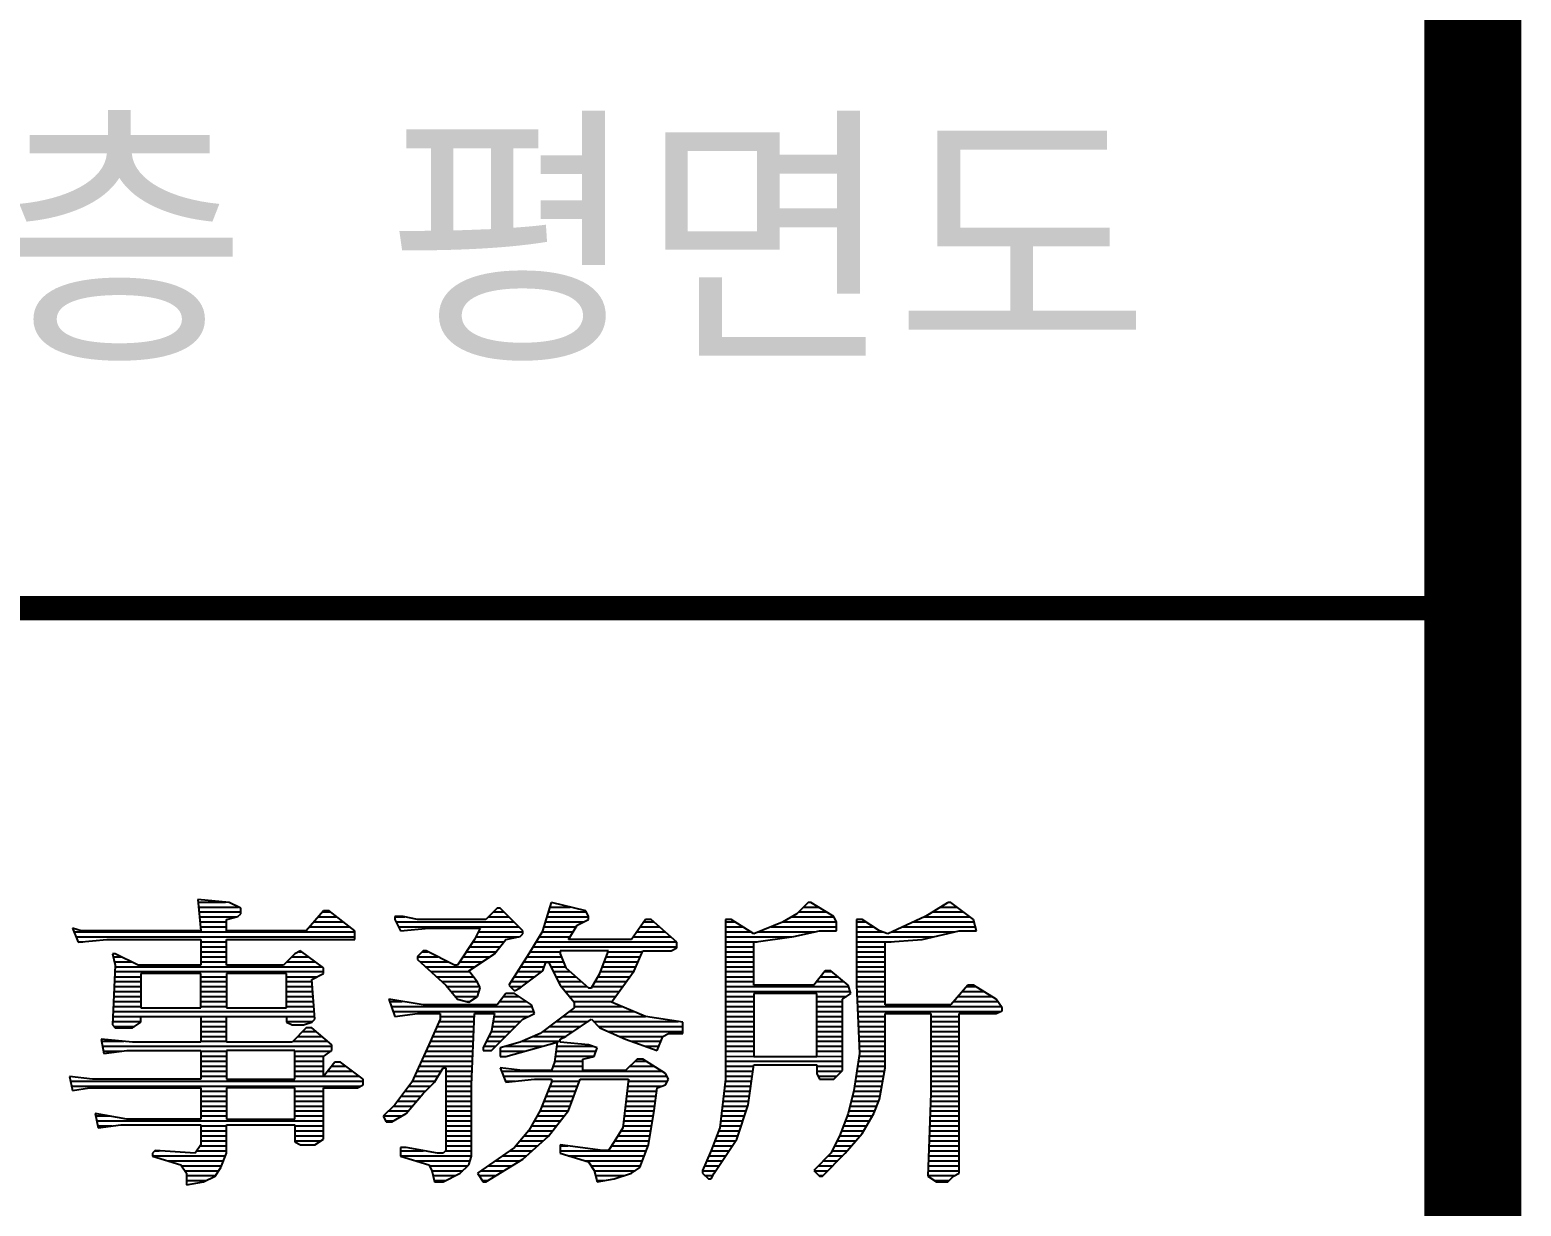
# Model space of a CAD drawing. Header units: millimetres. Extents: x 189000 to 252000, y 0 to 44550.
# Drawn here: x 248451 to 250763, y 8161 to 9985 of the extents above; entities that cross this region are included whole.
import ezdxf
from ezdxf.enums import TextEntityAlignment as Align

# ---------------------------------------------------------------- set-up
doc = ezdxf.new("R2010")
doc.units = ezdxf.units.MM
doc.header["$LTSCALE"] = 100
for name, color, linetype in [('FOR', 4, 'Continuous'), ('TEXT', 3, 'Continuous'), ('새로운 블럭$0$FOR', 4, 'Continuous')]:
    doc.layers.add(name, color=color, linetype=linetype)
doc.styles.add('맑은고딕', font='')
doc.styles.get('맑은고딕').set_extended_font_data('Malgun Gothic')

# ---------------------------------------------------------------- blocks, each defined once
blk = doc.blocks.new('A$C0DB842BB')
at = {"layer": 'FOR', "color": 7, "const_width": 150}
blk.add_lwpolyline([(61688.1, 43249.5), (2187.4, 43249.5), (2187.4, 1749.9), (61688.1, 1749.9)], close=True, dxfattribs=at)
at = {"layer": 'FOR', "color": 7, "const_width": 37.5}
blk.add_lwpolyline([(56963.1, 9088.4), (61687.9, 9088.4)], dxfattribs=at)
at = {"layer": '새로운 블럭$0$FOR', "color": 7}
for p, q in [((59759.9, 8632.3), (59711.3, 8636.7)), ((59711.3, 8636.7), (59715.7, 8588.1)), ((59711.7, 8632.8), (59754.2, 8632.8)), ((59777.6, 8623.5), (59759.9, 8632.3)), ((60246.3, 8588.1), (60259.5, 8632.3)), ((60312.6, 8619.1), (60259.5, 8632.3)), ((60657.4, 8632.3), (60639.7, 8614.6)), ((60639.7, 8614.6), (60657.4, 8632.3)), ((60661.8, 8632.3), (60657.4, 8632.3)), ((60697.2, 8610.2), (60661.8, 8632.3)), ((60838.7, 8610.2), (60874, 8632.3)), ((60878.5, 8632.3), (60874, 8632.3)), ((60913.8, 8605.8), (60878.5, 8632.3)), ((59712.4, 8625.1), (59774.3, 8625.1)), ((59713.1, 8617.4), (59777.6, 8617.4)), ((59713.8, 8609.7), (59771.1, 8609.7)), ((59755.5, 8605.8), (59773.2, 8610.2)), ((59755.5, 8588.1), (59755.5, 8605.8)), ((59773.2, 8610.2), (59777.6, 8614.6)), ((59777.6, 8614.6), (59777.6, 8623.5)), ((59905.8, 8619.1), (59879.3, 8588.1)), ((59897.8, 8609.7), (59926.7, 8609.7)), ((59904.4, 8617.4), (59916.8, 8617.4)), ((59914.7, 8619.1), (59905.8, 8619.1)), ((59954.5, 8588.1), (59914.7, 8619.1)), ((60016.4, 8610.2), (60016.4, 8605.8)), ((60029.6, 8610.2), (60016.4, 8610.2)), ((60016.4, 8609.7), (60032.2, 8609.7)), ((60016.4, 8605.8), (60025.2, 8588.1)), ((60051.7, 8605.8), (60029.6, 8610.2)), ((60157.8, 8605.8), (60051.7, 8605.8)), ((60175.5, 8623.5), (60157.8, 8605.8)), ((60161.7, 8609.7), (60193.7, 8609.7)), ((60169.4, 8617.4), (60186, 8617.4)), ((60179.9, 8623.5), (60175.5, 8623.5)), ((60215.3, 8588.1), (60179.9, 8623.5)), ((60252.7, 8609.7), (60317, 8609.7)), ((60255, 8617.4), (60313.4, 8617.4)), ((60257.4, 8625.1), (60288.3, 8625.1)), ((60299.3, 8596.9), (60317, 8605.8)), ((60317, 8610.2), (60312.6, 8619.1)), ((60317, 8605.8), (60317, 8610.2)), ((60405.4, 8605.8), (60383.3, 8574.8)), ((60414.3, 8605.8), (60405.4, 8605.8)), ((60454, 8570.4), (60414.3, 8605.8)), ((60529.2, 8605.8), (60529.2, 8482)), ((60538, 8605.8), (60529.2, 8605.8)), ((60573.4, 8583.7), (60538, 8605.8)), ((60639.7, 8614.6), (60617.6, 8601.4)), ((60631.5, 8609.7), (60697.5, 8609.7)), ((60642.5, 8617.4), (60685.7, 8617.4)), ((60650.2, 8625.1), (60673.4, 8625.1)), ((60701.6, 8601.4), (60697.2, 8610.2)), ((60732.6, 8605.8), (60732.6, 8504.1)), ((60741.4, 8605.8), (60732.6, 8605.8)), ((60767.9, 8588.1), (60741.4, 8605.8)), ((60838.7, 8610.2), (60781.2, 8583.7)), ((60837.6, 8609.7), (60908.6, 8609.7)), ((60850.2, 8617.4), (60898.3, 8617.4)), ((60862.5, 8625.1), (60888.1, 8625.1)), ((60918.3, 8588.1), (60913.8, 8605.8)), ((59516.8, 8592.5), (59525.6, 8570.4)), ((59530, 8588.1), (59516.8, 8592.5)), ((59519.2, 8586.6), (59954.5, 8586.6)), ((59561, 8588.1), (59530, 8588.1)), ((59715.7, 8588.1), (59561, 8588.1)), ((59714.5, 8602), (59755.5, 8602)), ((59715.2, 8594.3), (59755.5, 8594.3)), ((59879.3, 8588.1), (59755.5, 8588.1)), ((59884.6, 8594.3), (59946.5, 8594.3)), ((59891.2, 8602), (59936.6, 8602)), ((59954.5, 8579.3), (59954.5, 8588.1)), ((60018.3, 8602), (60201.4, 8602)), ((60022.1, 8594.3), (60209.1, 8594.3)), ((60025.2, 8588.1), (60069.4, 8592.5)), ((60069.4, 8592.5), (60149, 8592.5)), ((60149, 8592.5), (60140.1, 8574.8)), ((60146, 8586.6), (60215.3, 8586.6)), ((60210.9, 8579.3), (60215.3, 8583.7)), ((60215.3, 8583.7), (60215.3, 8588.1)), ((60246.3, 8588.1), (60224.1, 8552.7)), ((60245.3, 8586.6), (60293.1, 8586.6)), ((60248.1, 8594.3), (60297.7, 8594.3)), ((60250.4, 8602), (60309.4, 8602)), ((60286, 8574.8), (60299.3, 8596.9)), ((60391.7, 8586.6), (60435.9, 8586.6)), ((60397.2, 8594.3), (60427.2, 8594.3)), ((60402.7, 8602), (60418.5, 8602)), ((60529.2, 8602), (60544.1, 8602)), ((60529.2, 8594.3), (60556.5, 8594.3)), ((60529.2, 8586.6), (60568.8, 8586.6)), ((60617.6, 8601.4), (60573.4, 8583.7)), ((60580.6, 8586.6), (60668.1, 8586.6)), ((60599.9, 8594.3), (60701.6, 8594.3)), ((60618.6, 8602), (60701.3, 8602)), ((60635.3, 8579.3), (60675.1, 8588.1)), ((60675.1, 8588.1), (60701.6, 8588.1)), ((60701.6, 8592.5), (60701.6, 8601.4)), ((60701.6, 8588.1), (60701.6, 8592.5)), ((60732.6, 8602), (60747.1, 8602)), ((60732.6, 8594.3), (60758.7, 8594.3)), ((60732.6, 8586.6), (60772.6, 8586.6)), ((60781.2, 8583.7), (60767.9, 8588.1)), ((60787.4, 8586.6), (60885, 8586.6)), ((60804.1, 8594.3), (60916.7, 8594.3)), ((60820.9, 8602), (60914.8, 8602)), ((60834.3, 8574.8), (60891.7, 8588.1)), ((60891.7, 8588.1), (60918.3, 8588.1)), ((59522.2, 8578.8), (59954.5, 8578.8)), ((59525.3, 8571.1), (59532.7, 8571.1)), ((59525.6, 8570.4), (59569.8, 8574.8)), ((59569.8, 8574.8), (59715.7, 8574.8)), ((59715.7, 8574.8), (59715.7, 8535.1)), ((59715.7, 8571.1), (59755.5, 8571.1)), ((59715.7, 8563.4), (59755.5, 8563.4)), ((59755.5, 8574.8), (59852.8, 8574.8)), ((59755.5, 8535.1), (59755.5, 8574.8)), ((59852.8, 8574.8), (59954.5, 8574.8)), ((59870.5, 8557.2), (59861.6, 8552.7)), ((59905.8, 8530.6), (59870.5, 8557.2)), ((59954.5, 8574.8), (59954.5, 8579.3)), ((60060.6, 8557.2), (60051.7, 8548.3)), ((60065, 8557.2), (60060.6, 8557.2)), ((60109.2, 8535.1), (60065, 8557.2)), ((60140.1, 8574.8), (60113.6, 8535.1)), ((60132.5, 8563.4), (60179.6, 8563.4)), ((60137.7, 8571.1), (60185.8, 8571.1)), ((60142.1, 8578.8), (60208.8, 8578.8)), ((60171.1, 8552.7), (60188.8, 8574.8)), ((60188.8, 8574.8), (60210.9, 8579.3)), ((60230.8, 8563.4), (60454, 8563.4)), ((60235.6, 8571.1), (60453.2, 8571.1)), ((60240.5, 8578.8), (60288.4, 8578.8)), ((60347.9, 8557.2), (60272.8, 8557.2)), ((60272.8, 8557.2), (60272.8, 8552.7)), ((60383.3, 8574.8), (60286, 8574.8)), ((60334.7, 8521.8), (60347.9, 8557.2)), ((60386.2, 8578.8), (60444.6, 8578.8)), ((60387.7, 8526.2), (60401, 8557.2)), ((60401, 8557.2), (60445.2, 8557.2)), ((60445.2, 8557.2), (60454, 8561.6)), ((60454, 8561.6), (60454, 8570.4)), ((60529.2, 8578.8), (60632.4, 8578.8)), ((60529.2, 8571.1), (60578.4, 8571.1)), ((60529.2, 8563.4), (60573.4, 8563.4)), ((60573.4, 8570.4), (60635.3, 8579.3)), ((60573.4, 8504.1), (60573.4, 8570.4)), ((60732.6, 8578.8), (60851.6, 8578.8)), ((60732.6, 8571.1), (60786, 8571.1)), ((60732.6, 8563.4), (60776.8, 8563.4)), ((60776.8, 8570.4), (60834.3, 8574.8)), ((60776.8, 8473.2), (60776.8, 8570.4)), ((59578.7, 8552.7), (59583.1, 8535.1)), ((59583.1, 8552.7), (59578.7, 8552.7)), ((59583.1, 8535.1), (59578.7, 8442.2)), ((59579.8, 8548), (59592.6, 8548)), ((59581.8, 8540.3), (59608, 8540.3)), ((59618.5, 8535.1), (59583.1, 8552.7)), ((59715.7, 8535.1), (59618.5, 8535.1)), ((59715.7, 8555.7), (59755.5, 8555.7)), ((59715.7, 8548), (59755.5, 8548)), ((59715.7, 8540.3), (59755.5, 8540.3)), ((59843.9, 8535.1), (59755.5, 8535.1)), ((59861.6, 8552.7), (59843.9, 8535.1)), ((59849.2, 8540.3), (59893, 8540.3)), ((59856.9, 8548), (59882.7, 8548)), ((59867.6, 8555.7), (59872.4, 8555.7)), ((60051.4, 8548), (60083.3, 8548)), ((60051.7, 8548.3), (60051.7, 8543.9)), ((60051.7, 8543.9), (60095.9, 8504.1)), ((60055.7, 8540.3), (60098.7, 8540.3)), ((60059.1, 8555.7), (60067.9, 8555.7)), ((60113.6, 8535.1), (60109.2, 8535.1)), ((60117.1, 8540.3), (60152.4, 8540.3)), ((60122.2, 8548), (60164, 8548)), ((60127.4, 8555.7), (60173.5, 8555.7)), ((60131.3, 8526.2), (60171.1, 8552.7)), ((60224.1, 8552.7), (60193.2, 8504.1)), ((60216.2, 8540.3), (60277.8, 8540.3)), ((60221.1, 8548), (60274.7, 8548)), ((60226, 8555.7), (60272.8, 8555.7)), ((60246.3, 8526.2), (60250.7, 8539.5)), ((60250.7, 8539.5), (60255.1, 8539.5)), ((60255.1, 8539.5), (60272.8, 8504.1)), ((60272.8, 8552.7), (60281.6, 8530.6)), ((60341.6, 8540.3), (60393.8, 8540.3)), ((60344.5, 8548), (60397.1, 8548)), ((60347.4, 8555.7), (60400.4, 8555.7)), ((60529.2, 8555.7), (60573.4, 8555.7)), ((60529.2, 8548), (60573.4, 8548)), ((60529.2, 8540.3), (60573.4, 8540.3)), ((60732.6, 8555.7), (60776.8, 8555.7)), ((60732.6, 8548), (60776.8, 8548)), ((60732.6, 8540.3), (60776.8, 8540.3)), ((59582.2, 8517.1), (59622.9, 8517.1)), ((59582.6, 8524.9), (59905.8, 8524.9)), ((59583, 8532.6), (59903.2, 8532.6)), ((59715.7, 8521.8), (59622.9, 8521.8)), ((59622.9, 8521.8), (59622.9, 8468.7)), ((59715.7, 8468.7), (59715.7, 8521.8)), ((59715.7, 8517.1), (59755.5, 8517.1)), ((59848.4, 8521.8), (59755.5, 8521.8)), ((59755.5, 8521.8), (59755.5, 8468.7)), ((59848.4, 8468.7), (59848.4, 8521.8)), ((59848.4, 8517.1), (59896.5, 8517.1)), ((59888.1, 8512.9), (59905.8, 8521.8)), ((59892.6, 8451.1), (59888.1, 8512.9)), ((59905.8, 8521.8), (59905.8, 8530.6)), ((60064.3, 8532.6), (60140.8, 8532.6)), ((60072.9, 8524.9), (60132.3, 8524.9)), ((60081.4, 8517.1), (60138.1, 8517.1)), ((60144.6, 8508.5), (60131.3, 8526.2)), ((60201.5, 8517.1), (60234.2, 8517.1)), ((60206.4, 8524.9), (60244.4, 8524.9)), ((60210.9, 8499.7), (60246.3, 8526.2)), ((60211.3, 8532.6), (60248.4, 8532.6)), ((60258.5, 8532.6), (60280.8, 8532.6)), ((60262.4, 8524.9), (60288.2, 8524.9)), ((60266.3, 8517.1), (60297, 8517.1)), ((60281.6, 8530.6), (60317, 8499.7)), ((60321.4, 8499.7), (60334.7, 8521.8)), ((60331.9, 8517.1), (60381.1, 8517.1)), ((60335.8, 8524.9), (60386.7, 8524.9)), ((60338.7, 8532.6), (60390.5, 8532.6)), ((60352.4, 8477.6), (60387.7, 8526.2)), ((60529.2, 8532.6), (60573.4, 8532.6)), ((60529.2, 8524.9), (60573.4, 8524.9)), ((60529.2, 8517.1), (60573.4, 8517.1)), ((60683.9, 8526.2), (60666.3, 8504.1)), ((60676.7, 8517.1), (60703.7, 8517.1)), ((60682.9, 8524.9), (60694.4, 8524.9)), ((60692.8, 8526.2), (60683.9, 8526.2)), ((60719.3, 8504.1), (60692.8, 8526.2)), ((60732.6, 8532.6), (60776.8, 8532.6)), ((60732.6, 8524.9), (60776.8, 8524.9)), ((60732.6, 8517.1), (60776.8, 8517.1)), ((59581.1, 8494), (59622.9, 8494)), ((59581.5, 8501.7), (59622.9, 8501.7)), ((59581.9, 8509.4), (59622.9, 8509.4)), ((59715.7, 8509.4), (59755.5, 8509.4)), ((59715.7, 8501.7), (59755.5, 8501.7)), ((59715.7, 8494), (59755.5, 8494)), ((59848.4, 8509.4), (59888.4, 8509.4)), ((59848.4, 8501.7), (59888.9, 8501.7)), ((59848.4, 8494), (59889.5, 8494)), ((60090, 8509.4), (60143.9, 8509.4)), ((60095.9, 8504.1), (60113.6, 8482)), ((60097.8, 8501.7), (60148, 8501.7)), ((60104, 8494), (60147.1, 8494)), ((60149, 8499.7), (60144.6, 8508.5)), ((60144.6, 8486.4), (60149, 8499.7)), ((60188.8, 8490.8), (60175.5, 8473.2)), ((60202, 8490.8), (60188.8, 8490.8)), ((60193.2, 8504.1), (60202, 8495.3)), ((60195.6, 8501.7), (60213.6, 8501.7)), ((60196.6, 8509.4), (60223.9, 8509.4)), ((60202, 8495.3), (60210.9, 8499.7)), ((60228.6, 8473.2), (60202, 8490.8)), ((60270.1, 8509.4), (60305.9, 8509.4)), ((60272.8, 8504.1), (60294.9, 8477.6)), ((60274.8, 8501.7), (60314.7, 8501.7)), ((60281.2, 8494), (60364.3, 8494)), ((60317, 8499.7), (60321.4, 8499.7)), ((60322.6, 8501.7), (60369.9, 8501.7)), ((60327.3, 8509.4), (60375.5, 8509.4)), ((60529.2, 8509.4), (60573.4, 8509.4)), ((60529.2, 8501.7), (60720.1, 8501.7)), ((60529.2, 8494), (60722.7, 8494)), ((60666.3, 8504.1), (60573.4, 8504.1)), ((60670.7, 8490.8), (60573.4, 8490.8)), ((60573.4, 8490.8), (60573.4, 8393.6)), ((60670.5, 8509.4), (60712.9, 8509.4)), ((60670.7, 8393.6), (60670.7, 8490.8)), ((60710.5, 8482), (60723.7, 8490.8)), ((60723.7, 8490.8), (60719.3, 8504.1)), ((60732.6, 8509.4), (60776.8, 8509.4)), ((60732.6, 8504.1), (60737, 8398)), ((60732.7, 8501.7), (60776.8, 8501.7)), ((60733, 8494), (60776.8, 8494)), ((60905, 8504.1), (60878.5, 8473.2)), ((60896.3, 8494), (60930, 8494)), ((60903, 8501.7), (60917.7, 8501.7)), ((60913.8, 8504.1), (60905, 8504.1)), ((60949.2, 8482), (60913.8, 8504.1)), ((59580, 8470.9), (59622.9, 8470.9)), ((59580.4, 8478.6), (59622.9, 8478.6)), ((59580.8, 8486.3), (59622.9, 8486.3)), ((59622.9, 8468.7), (59715.7, 8468.7)), ((59715.7, 8486.3), (59755.5, 8486.3)), ((59715.7, 8478.6), (59755.5, 8478.6)), ((59715.7, 8470.9), (59755.5, 8470.9)), ((59755.5, 8468.7), (59848.4, 8468.7)), ((59848.4, 8486.3), (59890, 8486.3)), ((59848.4, 8478.6), (59890.6, 8478.6)), ((59848.4, 8470.9), (59891.1, 8470.9)), ((60007.5, 8482), (60016.4, 8455.5)), ((60060.6, 8473.2), (60007.5, 8482)), ((60008.7, 8478.6), (60028, 8478.6)), ((60011.2, 8470.9), (60229.3, 8470.9)), ((60175.5, 8473.2), (60060.6, 8473.2)), ((60110.2, 8486.3), (60144.4, 8486.3)), ((60113.6, 8482), (60131.3, 8477.6)), ((60127.3, 8478.6), (60132.8, 8478.6)), ((60131.3, 8477.6), (60144.6, 8486.4)), ((60179.6, 8478.6), (60220.4, 8478.6)), ((60185.4, 8486.3), (60208.9, 8486.3)), ((60233, 8459.9), (60228.6, 8473.2)), ((60294.9, 8468.7), (60241.8, 8428.9)), ((60287.6, 8486.3), (60358.7, 8486.3)), ((60294.1, 8478.6), (60353.1, 8478.6)), ((60294.9, 8477.6), (60294.9, 8468.7)), ((60294.9, 8470.9), (60368.5, 8470.9)), ((60405.4, 8455.5), (60352.4, 8477.6)), ((60529.2, 8486.3), (60573.4, 8486.3)), ((60529.2, 8482), (60529.2, 8358.2)), ((60529.2, 8478.6), (60573.4, 8478.6)), ((60529.2, 8470.9), (60573.4, 8470.9)), ((60670.7, 8486.3), (60716.9, 8486.3)), ((60670.7, 8478.6), (60710.5, 8478.6)), ((60670.7, 8470.9), (60710.5, 8470.9)), ((60710.5, 8371.5), (60710.5, 8482)), ((60733.3, 8486.3), (60776.8, 8486.3)), ((60733.6, 8478.6), (60776.8, 8478.6)), ((60734, 8470.9), (60956.6, 8470.9)), ((60878.5, 8473.2), (60776.8, 8473.2)), ((60883.1, 8478.6), (60951.5, 8478.6)), ((60889.7, 8486.3), (60942.3, 8486.3)), ((60958.1, 8468.7), (60949.2, 8482)), ((60949.2, 8459.9), (60958.1, 8464.3)), ((60958.1, 8464.3), (60958.1, 8468.7)), ((59578.7, 8442.2), (59583.1, 8437.8)), ((59578.9, 8447.7), (59622.9, 8447.7)), ((59579.3, 8455.4), (59622.9, 8455.5)), ((59579.7, 8463.2), (59891.7, 8463.2)), ((59609.6, 8437.8), (59622.9, 8446.6)), ((59622.9, 8455.5), (59715.7, 8455.5)), ((59622.9, 8446.6), (59622.9, 8455.5)), ((59715.7, 8455.5), (59755.5, 8455.5)), ((59715.7, 8455.5), (59715.7, 8415.7)), ((59715.7, 8447.7), (59755.5, 8447.7)), ((59755.5, 8455.5), (59848.4, 8455.5)), ((59755.5, 8415.7), (59755.5, 8455.5)), ((59848.4, 8455.5), (59892.2, 8455.4)), ((59848.4, 8455.5), (59848.4, 8446.6)), ((59848.4, 8447.7), (59889.2, 8447.7)), ((59848.4, 8446.6), (59857.2, 8442.2)), ((59857.2, 8442.2), (59874.9, 8442.2)), ((59874.9, 8442.2), (59888.1, 8446.6)), ((59888.1, 8446.6), (59892.6, 8451.1)), ((60013.8, 8463.2), (60231.9, 8463.2)), ((60016.4, 8455.5), (60051.7, 8459.9)), ((60051.7, 8459.9), (60087.1, 8459.9)), ((60087.1, 8451.1), (60069.4, 8411.3)), ((60085.6, 8447.7), (60139.7, 8447.7)), ((60087.1, 8459.9), (60087.1, 8451.1)), ((60087.1, 8455.4), (60140, 8455.4)), ((60135.7, 8349.4), (60140.1, 8459.9)), ((60140.1, 8459.9), (60171.1, 8459.9)), ((60171.1, 8459.9), (60166.7, 8433.4)), ((60166.7, 8402.4), (60215.3, 8451.1)), ((60169.1, 8447.7), (60212, 8447.7)), ((60170.4, 8455.4), (60224.1, 8455.4)), ((60215.3, 8451.1), (60233, 8459.9)), ((60266.9, 8447.7), (60316.4, 8447.7)), ((60277.2, 8455.4), (60405.5, 8455.4)), ((60281.6, 8424.5), (60321.4, 8451.1)), ((60287.4, 8463.2), (60387, 8463.2)), ((60321.4, 8451.1), (60334.7, 8437.8)), ((60324.7, 8447.7), (60455.8, 8447.7)), ((60462.9, 8446.6), (60405.4, 8455.5)), ((60462.9, 8428.9), (60462.9, 8446.6)), ((60529.2, 8463.2), (60573.4, 8463.2)), ((60529.2, 8455.4), (60573.4, 8455.4)), ((60529.2, 8447.7), (60573.4, 8447.7)), ((60670.7, 8463.2), (60710.5, 8463.2)), ((60670.7, 8455.4), (60710.5, 8455.4)), ((60670.7, 8447.7), (60710.5, 8447.7)), ((60734.3, 8463.2), (60955.7, 8463.2)), ((60734.6, 8455.4), (60776.8, 8455.4)), ((60734.9, 8447.7), (60776.8, 8447.7)), ((60776.8, 8459.9), (60847.5, 8459.9)), ((60776.8, 8375.9), (60776.8, 8459.9)), ((60847.5, 8459.9), (60847.5, 8336.1)), ((60847.5, 8455.4), (60891.7, 8455.4)), ((60847.5, 8447.7), (60891.7, 8447.7)), ((60891.7, 8459.9), (60949.2, 8459.9)), ((60891.7, 8336.1), (60891.7, 8459.9)), ((59561, 8420.1), (59565.4, 8398)), ((59609.6, 8415.7), (59561, 8420.1)), ((59580.9, 8440), (59613, 8440)), ((59583.1, 8437.8), (59609.6, 8437.8)), ((59715.7, 8440), (59755.5, 8440)), ((59715.7, 8432.3), (59755.5, 8432.3)), ((59715.7, 8424.6), (59755.5, 8424.6)), ((59879.3, 8437.8), (59857.2, 8415.7)), ((59866.1, 8424.6), (59903.5, 8424.6)), ((59873.8, 8432.3), (59894.5, 8432.3)), ((59888.1, 8437.8), (59879.3, 8437.8)), ((59919.1, 8411.3), (59888.1, 8437.8)), ((60075.3, 8424.6), (60138.7, 8424.6)), ((60078.8, 8432.3), (60139, 8432.3)), ((60082.2, 8440), (60139.3, 8440)), ((60166.7, 8433.4), (60153.4, 8406.8)), ((60162.3, 8424.6), (60188.8, 8424.6)), ((60166.1, 8432.3), (60196.6, 8432.3)), ((60167.8, 8440), (60204.3, 8440)), ((60241.8, 8428.9), (60210.9, 8415.7)), ((60231.7, 8424.6), (60281.7, 8424.6)), ((60246.3, 8432.3), (60293.3, 8432.3)), ((60256.6, 8440), (60304.9, 8440)), ((60272.8, 8420.1), (60281.6, 8424.5)), ((60272.8, 8415.7), (60272.8, 8420.1)), ((60332.4, 8440), (60462.9, 8440)), ((60334.7, 8437.8), (60374.5, 8420.1)), ((60347, 8432.3), (60462.9, 8432.3)), ((60364.4, 8424.6), (60432, 8424.6)), ((60374.5, 8420.1), (60423.1, 8402.4)), ((60423.1, 8402.4), (60431.9, 8424.5)), ((60431.9, 8424.5), (60440.8, 8428.9)), ((60440.8, 8428.9), (60462.9, 8428.9)), ((60529.2, 8440), (60573.4, 8440)), ((60529.2, 8432.3), (60573.4, 8432.3)), ((60529.2, 8424.6), (60573.4, 8424.6)), ((60670.7, 8440), (60710.5, 8440)), ((60670.7, 8432.3), (60710.5, 8432.3)), ((60670.7, 8424.6), (60710.5, 8424.6)), ((60735.2, 8440), (60776.8, 8440)), ((60735.6, 8432.3), (60776.8, 8432.3)), ((60735.9, 8424.6), (60776.8, 8424.6)), ((60847.5, 8440), (60891.7, 8440)), ((60847.5, 8432.3), (60891.7, 8432.3)), ((60847.5, 8424.6), (60891.7, 8424.6)), ((59561.6, 8416.9), (59596.5, 8416.9)), ((59563.2, 8409.2), (59919.1, 8409.2)), ((59564.7, 8401.4), (59593, 8401.4)), ((59565.4, 8398), (59600.8, 8402.4)), ((59600.8, 8402.4), (59715.7, 8402.4)), ((59715.7, 8415.7), (59609.6, 8415.7)), ((59715.7, 8416.9), (59755.5, 8416.9)), ((59715.7, 8402.4), (59715.7, 8358.2)), ((59715.7, 8401.4), (59755.5, 8401.4)), ((59857.2, 8415.7), (59755.5, 8415.7)), ((59861.6, 8402.4), (59755.5, 8402.4)), ((59755.5, 8402.4), (59755.5, 8358.2)), ((59858.4, 8416.9), (59912.5, 8416.9)), ((59861.6, 8358.2), (59861.6, 8402.4)), ((59861.6, 8401.4), (59917.6, 8401.4)), ((59905.8, 8393.6), (59919.1, 8402.4)), ((59919.1, 8402.4), (59919.1, 8411.3)), ((60069.4, 8411.3), (60042.9, 8353.8)), ((60064.9, 8401.4), (60137.8, 8401.4)), ((60068.4, 8409.2), (60138.1, 8409.2)), ((60071.9, 8416.9), (60138.4, 8416.9)), ((60153.4, 8406.8), (60153.4, 8402.4)), ((60153.4, 8402.4), (60157.8, 8402.4)), ((60154.6, 8409.2), (60173.4, 8409.2)), ((60157.8, 8402.4), (60166.7, 8402.4)), ((60158.4, 8416.9), (60181.1, 8416.9)), ((60210.9, 8415.7), (60179.9, 8406.8)), ((60179.9, 8406.8), (60179.9, 8393.6)), ((60179.9, 8401.4), (60217.1, 8401.4)), ((60188.1, 8409.2), (60244.9, 8409.2)), ((60188.8, 8393.6), (60268.4, 8415.7)), ((60213.7, 8416.9), (60272.8, 8416.9)), ((60268.4, 8415.7), (60263.9, 8384.7)), ((60266.3, 8401.4), (60328.5, 8401.4)), ((60267.4, 8409.2), (60323.3, 8409.2)), ((60317, 8411.3), (60272.8, 8415.7)), ((60330.3, 8406.8), (60317, 8411.3)), ((60325.8, 8393.6), (60330.3, 8406.8)), ((60383.3, 8416.9), (60428.9, 8416.9)), ((60404.5, 8409.2), (60425.8, 8409.2)), ((60529.2, 8416.9), (60573.4, 8416.9)), ((60529.2, 8409.2), (60573.4, 8409.2)), ((60529.2, 8401.4), (60573.4, 8401.4)), ((60670.7, 8416.9), (60710.5, 8416.9)), ((60670.7, 8409.2), (60710.5, 8409.2)), ((60670.7, 8401.4), (60710.5, 8401.4)), ((60737, 8398), (60728.2, 8340.5)), ((60736.2, 8416.9), (60776.8, 8416.9)), ((60736.5, 8409.2), (60776.8, 8409.2)), ((60736.9, 8401.4), (60776.8, 8401.4)), ((60847.5, 8416.9), (60891.7, 8416.9)), ((60847.5, 8409.2), (60891.7, 8409.2)), ((60847.5, 8401.4), (60891.7, 8401.4)), ((59715.7, 8393.7), (59755.5, 8393.7)), ((59715.7, 8386), (59755.5, 8386)), ((59715.7, 8378.3), (59755.5, 8378.3)), ((59861.6, 8393.7), (59905.8, 8393.7)), ((59861.6, 8386), (59905.8, 8386)), ((59861.6, 8378.3), (59905.8, 8378.3)), ((59905.8, 8362.6), (59905.8, 8393.6)), ((59923.5, 8384.7), (59905.8, 8362.6)), ((59918.4, 8378.3), (59940.9, 8378.3)), ((59932.4, 8384.7), (59923.5, 8384.7)), ((59967.7, 8358.2), (59932.4, 8384.7)), ((60054.2, 8378.3), (60136.9, 8378.3)), ((60057.8, 8386), (60137.2, 8386)), ((60061.3, 8393.7), (60137.5, 8393.7)), ((60078.2, 8353.8), (60091.5, 8375.9)), ((60091.5, 8375.9), (60095.9, 8375.9)), ((60095.9, 8375.9), (60095.9, 8247.7)), ((60179.9, 8393.6), (60188.8, 8393.6)), ((60179.9, 8375.9), (60188.8, 8353.8)), ((60215.3, 8371.5), (60179.9, 8375.9)), ((60259.5, 8371.5), (60215.3, 8371.5)), ((60263.9, 8384.7), (60259.5, 8371.5)), ((60261.8, 8378.3), (60308.1, 8378.3)), ((60264.1, 8386), (60308.1, 8386)), ((60265.2, 8393.7), (60325.9, 8393.9)), ((60308.1, 8389.2), (60325.8, 8393.6)), ((60308.1, 8371.5), (60308.1, 8389.2)), ((60374.5, 8371.5), (60308.1, 8371.5)), ((60392.1, 8389.2), (60374.5, 8371.5)), ((60381.3, 8378.3), (60418.3, 8378.3)), ((60389, 8386), (60406, 8386)), ((60401, 8389.2), (60392.1, 8389.2)), ((60436.4, 8367), (60401, 8389.2)), ((60529.2, 8393.7), (60573.4, 8393.6)), ((60529.2, 8386), (60710.5, 8386)), ((60529.2, 8378.3), (60573.1, 8378.3)), ((60564.6, 8318.4), (60573.4, 8380.3)), ((60573.4, 8393.6), (60670.7, 8393.6)), ((60573.4, 8380.3), (60670.7, 8380.3)), ((60670.7, 8393.6), (60710.5, 8393.7)), ((60670.7, 8380.3), (60670.7, 8367)), ((60670.7, 8378.3), (60710.5, 8378.3)), ((60697.2, 8358.2), (60710.5, 8371.5)), ((60734, 8378.3), (60776.8, 8378.3)), ((60735.2, 8386), (60776.8, 8386)), ((60736.3, 8393.7), (60776.8, 8393.7)), ((60767.9, 8327.3), (60776.8, 8375.9)), ((60847.5, 8393.7), (60891.7, 8393.7)), ((60847.5, 8386), (60891.7, 8386)), ((60847.5, 8378.3), (60891.7, 8378.3)), ((59512.3, 8362.6), (59516.8, 8340.5)), ((59547.7, 8358.2), (59512.3, 8362.6)), ((59513.8, 8355.2), (59967.7, 8355.2)), ((59715.7, 8358.2), (59547.7, 8358.2)), ((59715.7, 8370.6), (59755.5, 8370.6)), ((59715.7, 8362.9), (59755.5, 8362.9)), ((59755.5, 8358.2), (59861.6, 8358.2)), ((59861.6, 8370.6), (59905.8, 8370.6)), ((59861.6, 8362.9), (59961.5, 8362.9)), ((59912.2, 8370.6), (59951.2, 8370.6)), ((59958.9, 8344.9), (59967.7, 8349.4)), ((59967.7, 8349.4), (59967.7, 8358.2)), ((60042.9, 8353.8), (60016.4, 8318.4)), ((60043.5, 8355.2), (60079.1, 8355.2)), ((60047.1, 8362.9), (60083.7, 8362.9)), ((60050.6, 8370.6), (60088.3, 8370.6)), ((60060.6, 8336.1), (60078.2, 8353.8)), ((60095.9, 8370.6), (60136.6, 8370.6)), ((60095.9, 8362.9), (60136.3, 8362.9)), ((60095.9, 8355.2), (60136, 8355.2)), ((60135.7, 8238.8), (60135.7, 8349.4)), ((60182.1, 8370.6), (60430.7, 8370.6)), ((60185.1, 8362.9), (60438.4, 8362.9)), ((60188.2, 8355.2), (60202.7, 8355.2)), ((60188.8, 8353.8), (60233, 8358.2)), ((60233, 8358.2), (60259.5, 8358.2)), ((60259.5, 8353.8), (60241.8, 8309.6)), ((60259.5, 8358.2), (60259.5, 8353.8)), ((60259.5, 8355.2), (60302.6, 8355.2)), ((60286, 8309.6), (60303.7, 8358.2)), ((60303.7, 8358.2), (60378.9, 8358.2)), ((60378.9, 8358.2), (60370, 8283)), ((60378.5, 8355.2), (60439.3, 8355.2)), ((60423.1, 8344.9), (60436.4, 8349.4)), ((60440.8, 8358.2), (60436.4, 8367)), ((60436.4, 8349.4), (60440.8, 8358.2)), ((60529.2, 8358.2), (60520.4, 8283)), ((60528.8, 8355.2), (60569.8, 8355.2)), ((60529.2, 8370.6), (60572, 8370.6)), ((60529.2, 8362.9), (60570.9, 8362.9)), ((60670.7, 8370.6), (60709.6, 8370.6)), ((60670.7, 8367), (60675.1, 8358.2)), ((60672.8, 8362.9), (60701.9, 8362.9)), ((60675.1, 8358.2), (60697.2, 8358.2)), ((60730.4, 8355.2), (60773, 8355.2)), ((60731.6, 8362.9), (60774.4, 8362.9)), ((60732.8, 8370.6), (60775.8, 8370.6)), ((60847.5, 8370.6), (60891.7, 8370.6)), ((60847.5, 8362.9), (60891.7, 8362.9)), ((60847.5, 8355.2), (60891.7, 8355.2)), ((59515.4, 8347.5), (59963.9, 8347.5)), ((59516.8, 8340.5), (59543.3, 8344.9)), ((59543.3, 8344.9), (59715.7, 8344.9)), ((59715.7, 8344.9), (59715.7, 8296.3)), ((59715.7, 8339.7), (59755.5, 8339.7)), ((59715.7, 8332), (59755.5, 8332)), ((59861.6, 8344.9), (59755.5, 8344.9)), ((59755.5, 8344.9), (59755.5, 8296.3)), ((59861.6, 8296.3), (59861.6, 8344.9)), ((59861.6, 8339.7), (59905.8, 8339.7)), ((59861.6, 8332), (59905.8, 8332)), ((59905.8, 8344.9), (59958.9, 8344.9)), ((59905.8, 8265.4), (59905.8, 8344.9)), ((60026.6, 8332), (60057.1, 8332)), ((60032.4, 8339.7), (60064.2, 8339.7)), ((60034, 8305.2), (60060.6, 8336.1)), ((60038.1, 8347.5), (60071.9, 8347.5)), ((60095.9, 8347.5), (60135.7, 8347.5)), ((60095.9, 8339.7), (60135.7, 8339.7)), ((60095.9, 8332), (60135.7, 8332)), ((60250.8, 8332), (60294.2, 8332)), ((60253.9, 8339.7), (60297, 8339.7)), ((60257, 8347.5), (60299.8, 8347.5)), ((60375.8, 8332), (60421.5, 8332)), ((60376.7, 8339.7), (60422.4, 8339.7)), ((60377.6, 8347.5), (60430.6, 8347.5)), ((60418.7, 8309.6), (60423.1, 8344.9)), ((60526.1, 8332), (60566.5, 8332)), ((60527, 8339.7), (60567.6, 8339.7)), ((60527.9, 8347.5), (60568.7, 8347.5)), ((60728.2, 8340.5), (60719.3, 8305.2)), ((60726, 8332), (60768.8, 8332)), ((60728, 8339.7), (60770.2, 8339.7)), ((60729.2, 8347.5), (60771.6, 8347.5)), ((60759.1, 8305.2), (60767.9, 8327.3)), ((60847.5, 8336.1), (60843.1, 8207.9)), ((60847.4, 8332), (60891.7, 8332)), ((60847.5, 8347.5), (60891.7, 8347.5)), ((60847.5, 8339.7), (60891.7, 8339.7)), ((60891.7, 8212.3), (60891.7, 8336.1)), ((59552.1, 8305.2), (59556.6, 8283)), ((59600.8, 8296.3), (59552.1, 8305.2)), ((59715.7, 8324.3), (59755.5, 8324.3)), ((59715.7, 8316.6), (59755.5, 8316.6)), ((59715.7, 8308.9), (59755.5, 8308.9)), ((59861.6, 8324.3), (59905.8, 8324.3)), ((59861.6, 8316.6), (59905.8, 8316.6)), ((59861.6, 8308.9), (59905.8, 8308.9)), ((60016.4, 8318.4), (59998.7, 8300.7)), ((60006.8, 8308.9), (60037.2, 8308.9)), ((60011.9, 8291.9), (60034, 8305.2)), ((60014.5, 8316.6), (60043.9, 8316.6)), ((60020.8, 8324.3), (60050.5, 8324.3)), ((60095.9, 8324.3), (60135.7, 8324.3)), ((60095.9, 8316.6), (60135.7, 8316.6)), ((60095.9, 8308.9), (60135.7, 8308.9)), ((60241.8, 8309.6), (60224.1, 8278.6)), ((60241.4, 8308.9), (60285.5, 8308.9)), ((60244.6, 8316.6), (60288.6, 8316.6)), ((60247.7, 8324.3), (60291.4, 8324.3)), ((60255.1, 8269.8), (60286, 8309.6)), ((60373.1, 8308.9), (60418.6, 8308.9)), ((60374, 8316.6), (60419.6, 8316.6)), ((60374.9, 8324.3), (60420.5, 8324.3)), ((60409.8, 8256.5), (60418.7, 8309.6)), ((60523.4, 8308.9), (60561.4, 8308.9)), ((60524.3, 8316.6), (60564, 8316.6)), ((60525.2, 8324.3), (60565.4, 8324.3)), ((60546.9, 8265.4), (60564.6, 8318.4)), ((60719.3, 8305.2), (60706, 8269.8)), ((60720.2, 8308.9), (60760.6, 8308.9)), ((60722.2, 8316.6), (60763.7, 8316.6)), ((60724.1, 8324.3), (60766.8, 8324.3)), ((60741.4, 8274.2), (60759.1, 8305.2)), ((60846.6, 8308.9), (60891.7, 8308.9)), ((60846.9, 8316.6), (60891.7, 8316.6)), ((60847.1, 8324.3), (60891.7, 8324.3)), ((59552.9, 8301.2), (59574, 8301.2)), ((59554.5, 8293.5), (59905.8, 8293.5)), ((59556, 8285.8), (59578.2, 8285.8)), ((59556.6, 8283), (59591.9, 8287.5)), ((59591.9, 8287.5), (59715.7, 8287.5)), ((59715.7, 8296.3), (59600.8, 8296.3)), ((59715.7, 8301.2), (59755.5, 8301.2)), ((59715.7, 8287.5), (59715.7, 8256.5)), ((59715.7, 8285.8), (59755.5, 8285.8)), ((59755.5, 8296.3), (59861.6, 8296.3)), ((59755.5, 8287.5), (59861.6, 8287.5)), ((59755.5, 8243.3), (59755.5, 8287.5)), ((59861.6, 8301.2), (59905.8, 8301.2)), ((59861.6, 8287.5), (59861.6, 8260.9)), ((59861.6, 8285.8), (59905.8, 8285.8)), ((59998.7, 8300.7), (60003.1, 8291.9)), ((59999.1, 8301.2), (60027.4, 8301.2)), ((60002.3, 8293.5), (60014.6, 8293.5)), ((60003.1, 8291.9), (60011.9, 8291.9)), ((60095.9, 8301.2), (60135.7, 8301.2)), ((60095.9, 8293.5), (60135.7, 8293.5)), ((60095.9, 8285.8), (60135.7, 8285.8)), ((60228.2, 8285.8), (60267.5, 8285.8)), ((60232.6, 8293.5), (60273.5, 8293.5)), ((60237, 8301.2), (60279.5, 8301.2)), ((60370, 8283), (60356.8, 8260.9)), ((60370.4, 8285.8), (60414.7, 8285.8)), ((60371.3, 8293.5), (60416, 8293.5)), ((60372.2, 8301.2), (60417.3, 8301.2)), ((60520.4, 8283), (60507.1, 8247.7)), ((60520.7, 8285.8), (60553.7, 8285.8)), ((60521.6, 8293.5), (60556.3, 8293.5)), ((60522.5, 8301.2), (60558.8, 8301.2)), ((60712, 8285.8), (60748, 8285.8)), ((60714.9, 8293.5), (60752.4, 8293.5)), ((60717.8, 8301.2), (60756.8, 8301.2)), ((60845.8, 8285.8), (60891.7, 8285.8)), ((60846.1, 8293.5), (60891.7, 8293.5)), ((60846.3, 8301.2), (60891.7, 8301.2)), ((59715.7, 8256.5), (59706.9, 8243.3)), ((59715.7, 8278), (59755.5, 8278)), ((59715.7, 8270.3), (59755.5, 8270.3)), ((59715.7, 8262.6), (59755.5, 8262.6)), ((59861.6, 8278), (59905.8, 8278)), ((59861.6, 8270.3), (59905.8, 8270.3)), ((59861.6, 8262.6), (59901.7, 8262.6)), ((59861.6, 8260.9), (59870.5, 8256.5)), ((59870.5, 8256.5), (59892.6, 8256.5)), ((59892.6, 8256.5), (59905.8, 8265.4)), ((60095.9, 8278), (60135.7, 8278)), ((60095.9, 8270.3), (60135.7, 8270.3)), ((60095.9, 8262.6), (60135.7, 8262.6)), ((60224.1, 8278.6), (60202, 8252.1)), ((60210.8, 8262.6), (60247, 8262.6)), ((60215.3, 8234.4), (60255.1, 8269.8)), ((60217.2, 8270.3), (60255.5, 8270.3)), ((60223.7, 8278), (60261.5, 8278)), ((60272.8, 8256.5), (60272.8, 8243.3)), ((60339.1, 8247.7), (60272.8, 8256.5)), ((60356.8, 8260.9), (60347.9, 8247.7)), ((60357.8, 8262.6), (60410.8, 8262.6)), ((60362.4, 8270.3), (60412.1, 8270.3)), ((60367, 8278), (60413.4, 8278)), ((60396.6, 8221.2), (60409.8, 8256.5)), ((60511.5, 8212.3), (60546.9, 8265.4)), ((60512.7, 8262.6), (60545.1, 8262.6)), ((60515.6, 8270.3), (60548.5, 8270.3)), ((60518.5, 8278), (60551.1, 8278)), ((60706, 8269.8), (60692.8, 8243.3)), ((60702.5, 8262.6), (60731.5, 8262.6)), ((60706.3, 8270.3), (60738.1, 8270.3)), ((60709.1, 8278), (60743.6, 8278)), ((60714.9, 8243.3), (60741.4, 8274.2)), ((60845, 8262.6), (60891.7, 8262.6)), ((60845.3, 8270.3), (60891.7, 8270.3)), ((60845.5, 8278), (60891.7, 8278)), ((59645, 8247.7), (59640.6, 8243.3)), ((59640.6, 8243.3), (59640.6, 8238.8)), ((59640.6, 8239.5), (59754, 8239.5)), ((59640.6, 8238.8), (59684.8, 8225.6)), ((59644.5, 8247.2), (59651.8, 8247.2)), ((59706.9, 8243.3), (59645, 8247.7)), ((59709.5, 8247.2), (59755.5, 8247.2)), ((59714.6, 8254.9), (59755.5, 8254.9)), ((59746.7, 8221.2), (59755.5, 8243.3)), ((60025.2, 8252.1), (60025.2, 8238.8)), ((60025.2, 8252.1), (60025.2, 8252.1)), ((60034, 8252.1), (60025.2, 8252.1)), ((60025.2, 8247.2), (60061, 8247.2)), ((60025.2, 8239.5), (60135.7, 8239.5)), ((60025.2, 8238.8), (60069.4, 8225.6)), ((60082.7, 8243.3), (60034, 8252.1)), ((60091.5, 8243.3), (60082.7, 8243.3)), ((60095.9, 8247.7), (60091.5, 8243.3)), ((60095.4, 8247.2), (60135.7, 8247.2)), ((60095.9, 8254.9), (60135.7, 8254.9)), ((60131.3, 8225.6), (60135.7, 8238.8)), ((60202, 8252.1), (60144.6, 8212.3)), ((60157.8, 8199), (60215.3, 8234.4)), ((60183.8, 8239.5), (60221, 8239.5)), ((60195, 8247.2), (60229.7, 8247.2)), ((60204.4, 8254.9), (60238.4, 8254.9)), ((60272.8, 8254.9), (60284.9, 8254.9)), ((60272.8, 8247.2), (60406.3, 8247.2)), ((60272.8, 8243.3), (60317, 8230)), ((60285.4, 8239.5), (60403.4, 8239.5)), ((60347.9, 8247.7), (60339.1, 8247.7)), ((60352.8, 8254.9), (60409.2, 8254.9)), ((60507.1, 8247.7), (60493.8, 8216.7)), ((60503.6, 8239.5), (60529.6, 8239.5)), ((60506.9, 8247.2), (60534.8, 8247.2)), ((60509.8, 8254.9), (60539.9, 8254.9)), ((60692.8, 8243.3), (60666.3, 8216.7)), ((60679.5, 8207.9), (60714.9, 8243.3)), ((60689, 8239.5), (60711.1, 8239.5)), ((60694.8, 8247.2), (60718.3, 8247.2)), ((60698.6, 8254.9), (60724.9, 8254.9)), ((60844.2, 8239.5), (60891.7, 8239.5)), ((60844.5, 8247.2), (60891.7, 8247.2)), ((60844.7, 8254.9), (60891.7, 8254.9)), ((59664.1, 8231.8), (59750.9, 8231.8)), ((59684.8, 8225.6), (59693.6, 8212.3)), ((59685.8, 8224.1), (59747.8, 8224.1)), ((59690.9, 8216.3), (59743.5, 8216.3)), ((59693.6, 8212.3), (59693.6, 8194.6)), ((59737.8, 8207.9), (59746.7, 8221.2)), ((60048.8, 8231.8), (60133.4, 8231.8)), ((60069.4, 8225.6), (60073.8, 8216.7)), ((60070.2, 8224.1), (60129.8, 8224.1)), ((60073.8, 8216.7), (60078.2, 8199)), ((60073.9, 8216.3), (60122.1, 8216.3)), ((60091.5, 8199), (60118, 8212.3)), ((60118, 8212.3), (60131.3, 8225.6)), ((60144.6, 8212.3), (60153.4, 8199)), ((60150.4, 8216.3), (60185.9, 8216.3)), ((60161.5, 8224.1), (60198.5, 8224.1)), ((60172.7, 8231.8), (60211, 8231.8)), ((60311.1, 8231.8), (60400.6, 8231.8)), ((60317, 8230), (60325.8, 8216.7)), ((60320.9, 8224.1), (60397.7, 8224.1)), ((60325.8, 8216.7), (60330.3, 8199)), ((60325.9, 8216.3), (60389.4, 8216.3)), ((60356.8, 8203.5), (60383.3, 8212.3)), ((60383.3, 8212.3), (60396.6, 8221.2)), ((60493.8, 8216.7), (60493.8, 8212.3)), ((60493.8, 8216.3), (60514.2, 8216.3)), ((60493.8, 8212.3), (60502.7, 8203.5)), ((60497, 8224.1), (60519.3, 8224.1)), ((60500.3, 8231.8), (60524.5, 8231.8)), ((60507.1, 8203.5), (60511.5, 8212.3)), ((60666.3, 8216.7), (60675.1, 8207.9)), ((60666.6, 8216.3), (60688, 8216.3)), ((60673.6, 8224.1), (60695.7, 8224.1)), ((60681.3, 8231.8), (60703.4, 8231.8)), ((60843.4, 8216.3), (60891.7, 8216.3)), ((60843.7, 8224.1), (60891.7, 8224.1)), ((60843.9, 8231.8), (60891.7, 8231.8)), ((60882.9, 8207.9), (60891.7, 8212.3)), ((59693.6, 8208.6), (59738.3, 8208.6)), ((59693.6, 8200.9), (59723.9, 8200.9)), ((59693.6, 8194.6), (59720.1, 8199)), ((59720.1, 8199), (59737.8, 8207.9)), ((60075.9, 8208.6), (60110.7, 8208.6)), ((60077.8, 8200.9), (60095.3, 8200.9)), ((60078.2, 8199), (60091.5, 8199)), ((60147, 8208.6), (60173.4, 8208.6)), ((60152.2, 8200.9), (60160.9, 8200.9)), ((60153.4, 8199), (60157.8, 8199)), ((60327.9, 8208.6), (60372.3, 8208.6)), ((60329.8, 8200.9), (60341.5, 8200.9)), ((60330.3, 8199), (60356.8, 8203.5)), ((60497.5, 8208.6), (60509.7, 8208.6)), ((60502.7, 8203.5), (60507.1, 8203.5)), ((60674.4, 8208.6), (60680.3, 8208.6)), ((60675.1, 8207.9), (60679.5, 8207.9)), ((60843.1, 8208.6), (60884.4, 8208.6)), ((60843.1, 8207.9), (60856.4, 8199)), ((60853.6, 8200.9), (60875.9, 8200.9)), ((60856.4, 8199), (60874, 8199)), ((60874, 8199), (60882.9, 8207.9))]:
    blk.add_line(p, q, dxfattribs=at)

msp = doc.modelspace()

# ---------------------------------------------------------------- block references
at = {"layer": 'TEXT'}
msp.add_blockref('A$C0DB842BB', (189000, 0), dxfattribs=at)

# ---------------------------------------------------------------- texts
at = {"layer": 'TEXT', "color": 3, "style": '맑은고딕'}
msp.add_text('지상3층  평면도', height=315, dxfattribs=at).set_placement((250187.1, 9504.7), align=Align.RIGHT)

doc.saveas('drawing.dxf')
